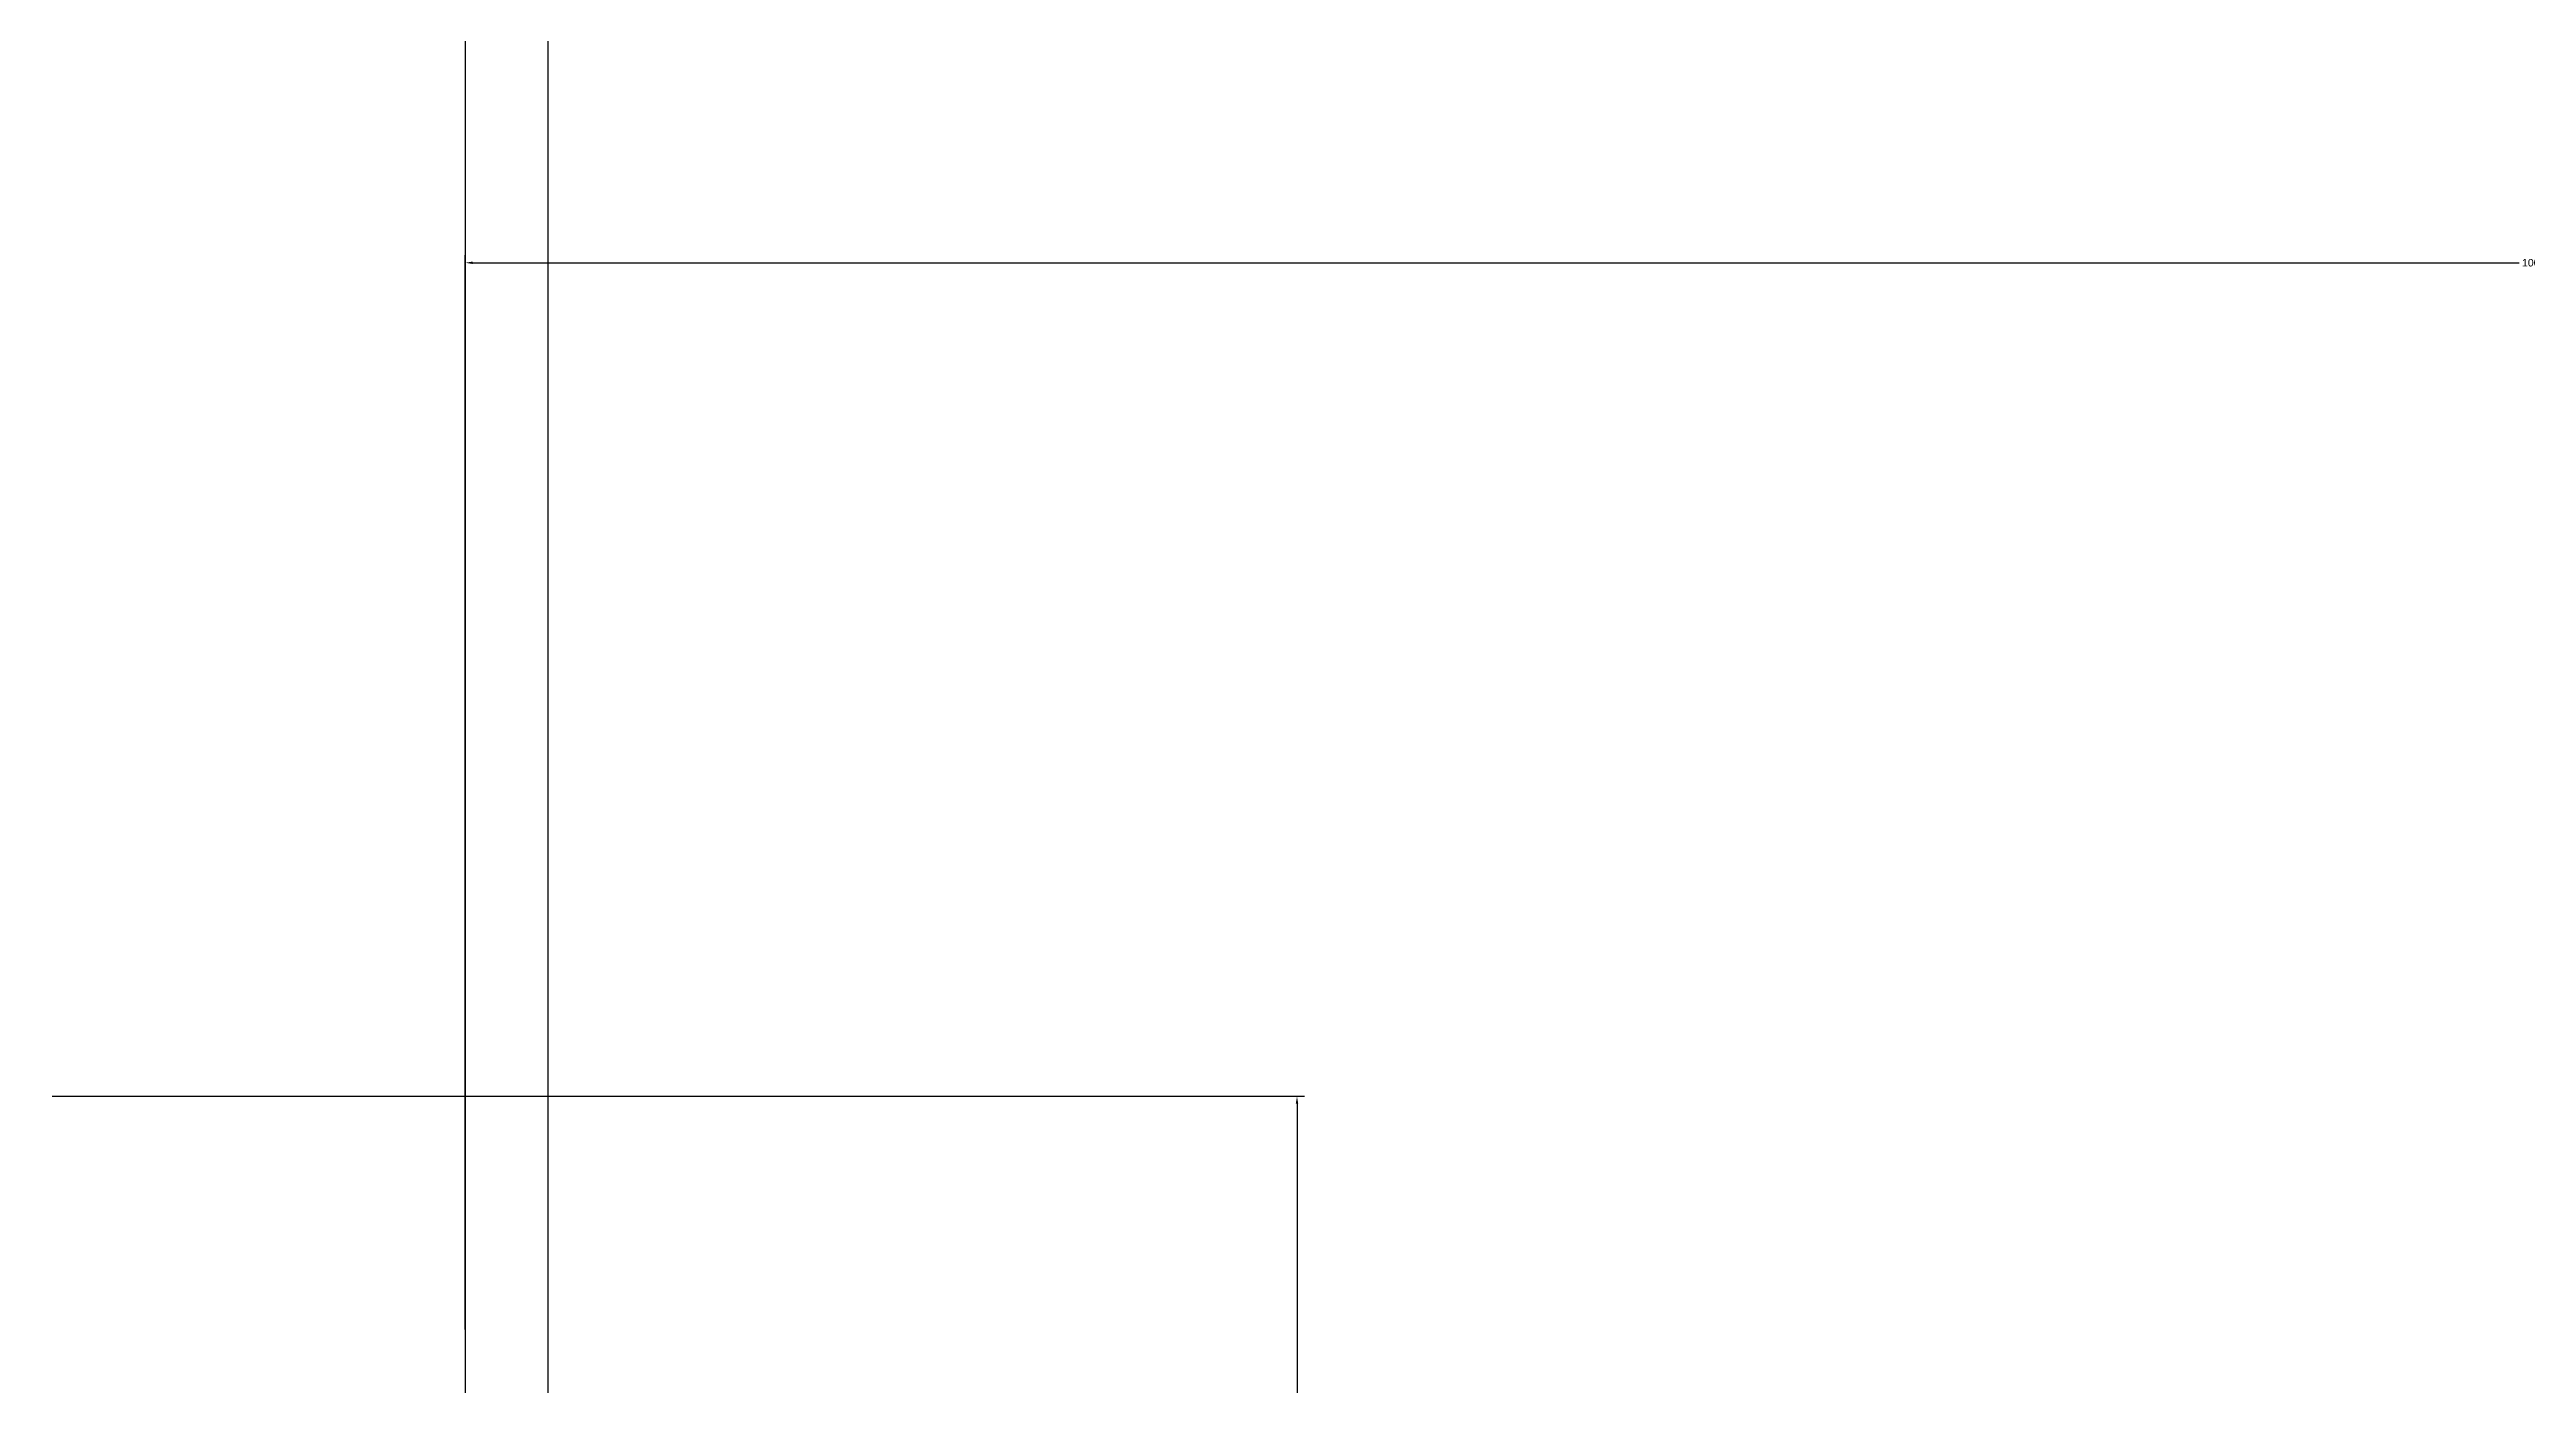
# Model space of a CAD drawing. Header units: millimetres. Extents: x 9612 to 23319, y 1863 to 14354.
# Drawn here: x 11620.2 to 11679.8, y 7644.1 to 7676.2 of the extents above; entities that cross this region are included whole.
import ezdxf

# ---------------------------------------------------------------- set-up
doc = ezdxf.new("R2010")
doc.units = ezdxf.units.MM
doc.header["$MEASUREMENT"] = 0
doc.styles.get("Standard").update_dxf_attribs({"font": 'arial.ttf'})
doc.dimstyles.get("Standard").update_dxf_attribs({"dimtxt": 0.18, "dimasz": 0.18, "dimexe": 0.18, "dimexo": 0.0625, "dimgap": 0.09, "dimtad": 0, "dimtih": 1, "dimtoh": 1, "dimdec": 4, "dimzin": 0, "dimdsep": 46, "dimtxsty": 'Standard', "dimcen": 0.09, "dimadec": 0, "dimazin": 0, "dimtfac": 1, "dimtdec": 4, "dimtofl": 0, "dimtmove": 0, "dimatfit": 3, "dimfxl": 1, "dimtolj": 1, "dimtzin": 0, "dimarcsym": 0})

# ---------------------------------------------------------------- blocks, each defined once
blk = doc.blocks.new('*D114')
at = {"color": 0, "lineweight": -2, "transparency": 16777216}
for p, q in [((11620.296, 7651.051), (11650.422, 7651.051)), ((11650.242, 7650.871), (11650.242, 7616.233)), ((11650.242, 7581.231), (11650.242, 7615.869)), ((11620.296, 7581.051), (11650.422, 7581.051))]:
    blk.add_line(p, q, dxfattribs=at)
at = {"color": 0, "transparency": 16777216}
for points in [[(11650.212, 7650.871), (11650.272, 7650.871), (11650.242, 7651.051)], [(11650.212, 7581.231), (11650.272, 7581.231), (11650.242, 7581.051)]]:
    blk.add_solid(points, dxfattribs=at)
at = {"layer": 'Defpoints', "color": 0, "transparency": 16777216}
for p in [(11620.234, 7651.051), (11650.242, 7651.051), (11620.234, 7581.051)]:
    blk.add_point(p, dxfattribs=at)
at = {"color": 0, "transparency": 16777216, "insert": (11650.242, 7616.051), "char_height": 0.18, "attachment_point": 5}
blk.add_mtext('\\A1;70.0000', dxfattribs=at)
blk = doc.blocks.new('*D115')
at = {"color": 0, "lineweight": -2, "transparency": 16777216}
for p, q in [((11630.234, 7645.436), (11630.234, 7671.289)), ((11730.234, 7645.436), (11730.234, 7671.289)), ((11630.414, 7671.109), (11679.639, 7671.109)), ((11730.054, 7671.109), (11680.829, 7671.109))]:
    blk.add_line(p, q, dxfattribs=at)
at = {"color": 0, "transparency": 16777216}
for points in [[(11630.414, 7671.139), (11630.414, 7671.079), (11630.234, 7671.109)], [(11730.054, 7671.139), (11730.054, 7671.079), (11730.234, 7671.109)]]:
    blk.add_solid(points, dxfattribs=at)
at = {"layer": 'Defpoints', "color": 0, "transparency": 16777216}
for p in [(11730.234, 7671.109), (11630.234, 7645.374), (11730.234, 7645.374)]:
    blk.add_point(p, dxfattribs=at)
at = {"color": 0, "transparency": 16777216, "insert": (11680.234, 7671.109), "char_height": 0.18, "attachment_point": 5}
blk.add_mtext('\\A1;100.0000', dxfattribs=at)
blk = doc.blocks.new('ijkkkkkkkkk')
blk.add_line((1156.88182, -1041.89229), (1156.88182, 739.71136))
at = {"linetype": 'Continuous'}
blk.add_line((1154.88887, -198.92305), (1154.88887, -595.16202), dxfattribs=at)
dim = blk.add_linear_dim(base=(1254.88887, -280.14528), p1=(1154.88887, -305.88039), p2=(1254.88887, -305.88039), dimstyle='Standard')
dim.commit()
dim.dimension.update_dxf_attribs({"geometry": '*D115', "text_midpoint": (1204.88887, -280.14528), "insert": (-10475.34511, -7951.25402)})
dim = blk.add_linear_dim(base=(1174.89684, -300.20267), p1=(1144.88887, -370.20267), p2=(1144.88887, -300.20267), angle=90, dimstyle='Standard')
dim.commit()
dim.dimension.update_dxf_attribs({"geometry": '*D114', "text_midpoint": (1174.89684, -335.20267), "insert": (-10475.34511, -7951.25402)})

msp = doc.modelspace()

# ---------------------------------------------------------------- block references
msp.add_blockref('ijkkkkkkkkk', (10475.34511, 7951.25402))

doc.saveas('drawing.dxf')
